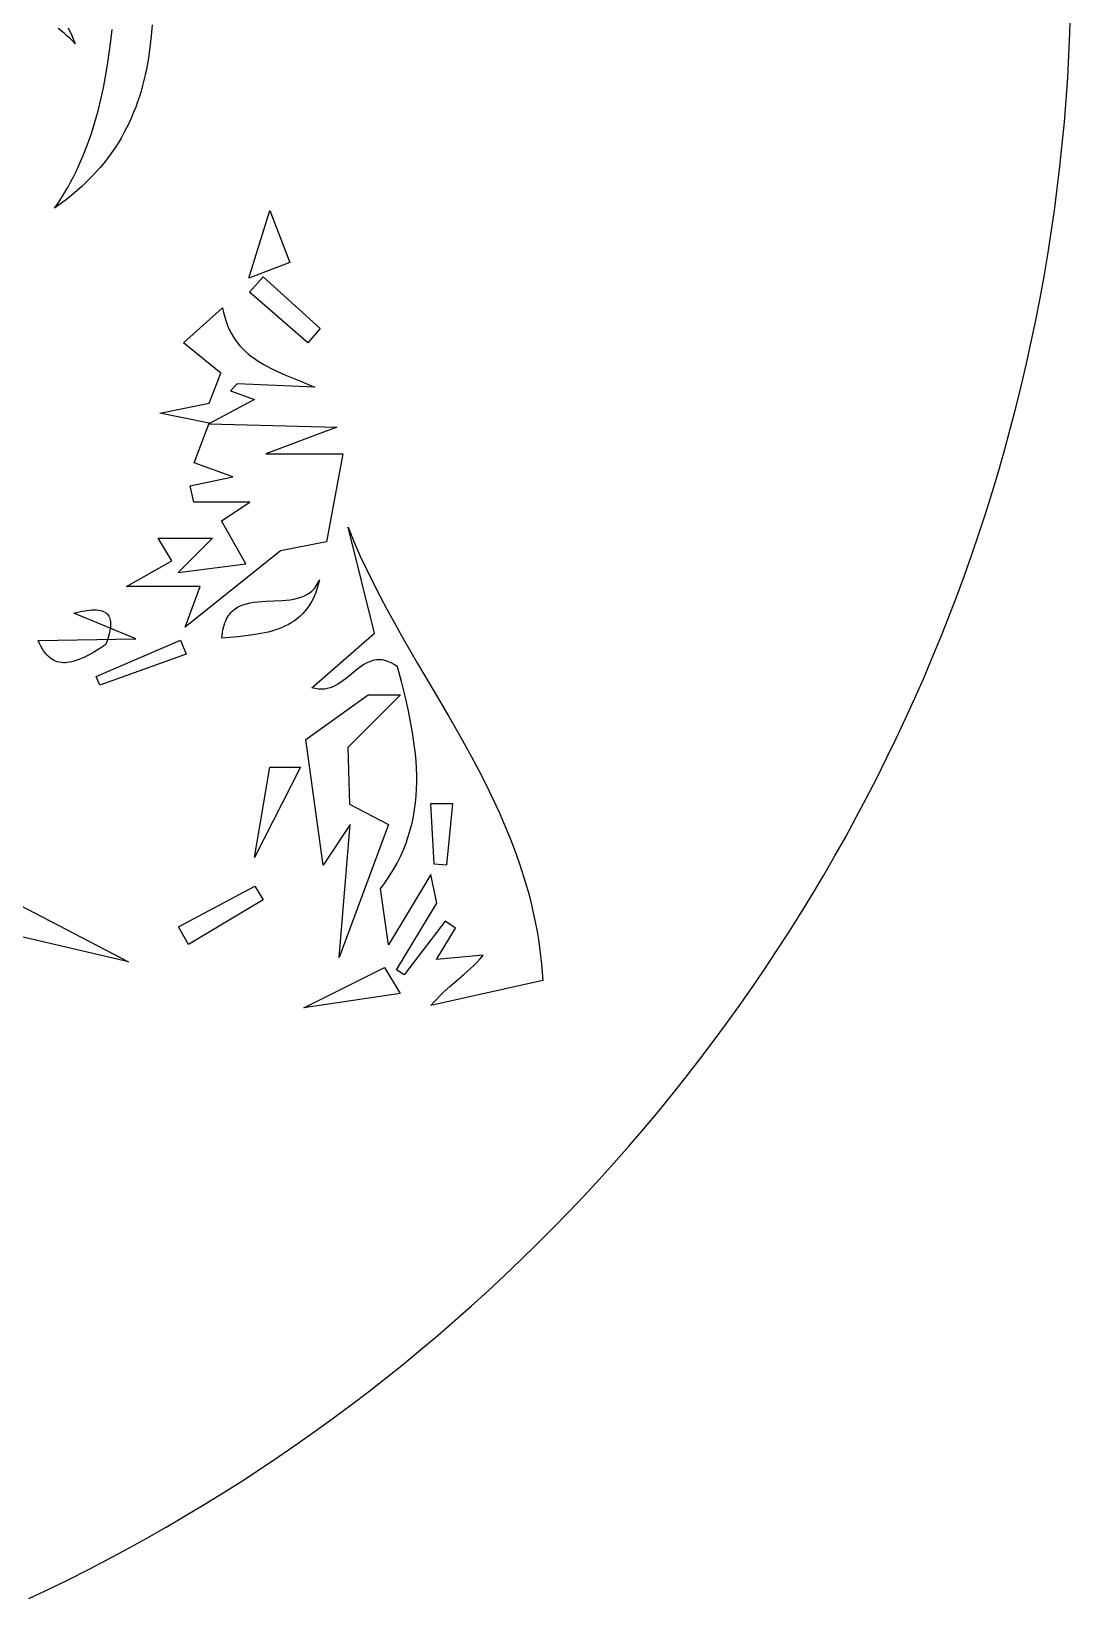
# Model space of a CAD drawing. Header units: metres. Extents: x -6.5 to 48.9, y 1.2 to 49.2.
# Drawn here: x 35.04 to 48.86, y 3.49 to 24.32 of the extents above; entities that cross this region are included whole.
import ezdxf

# ---------------------------------------------------------------- set-up
doc = ezdxf.new("R2010")
doc.units = ezdxf.units.M

msp = doc.modelspace()

# ---------------------------------------------------------------- linework, layer by layer
for points in [[(35.01217, 3.492335), (35.277355, 3.61853), (35.54102, 3.747945), (35.803135, 3.880569), (36.063669, 4.016388), (36.322591, 4.15539), (36.579871, 4.297562), (36.835477, 4.442891), (37.089379, 4.591365), (37.341546, 4.742972), (37.591948, 4.897698), (37.840553, 5.055531), (38.087331, 5.216459), (38.332252, 5.380468), (38.575284, 5.547546), (38.816396, 5.717681), (39.055559, 5.89086), (39.29274, 6.06707), (39.52791, 6.246299), (39.761038, 6.428533), (39.992092, 6.613761), (40.221043, 6.80197), (40.447859, 6.993147), (40.67251, 7.187279), (40.894964, 7.384354), (41.115192, 7.58436), (41.333162, 7.787283), (41.548844, 7.993111), (41.762207, 8.201831), (41.762207, 8.201831), (41.97383, 8.414051), (42.182524, 8.628604), (42.388277, 8.845456), (42.591074, 9.064579), (42.790904, 9.28594), (42.987752, 9.50951), (43.181608, 9.735256), (43.372456, 9.963149), (43.560285, 10.193156), (43.745082, 10.425249), (43.926834, 10.659394), (44.105527, 10.895562), (44.281149, 11.133722), (44.453687, 11.373842), (44.623128, 11.615892), (44.78946, 11.859841), (44.952668, 12.105658), (45.112741, 12.353312), (45.269665, 12.602772), (45.423427, 12.854007), (45.574016, 13.106986), (45.721416, 13.361679), (45.865617, 13.618055), (46.006604, 13.876082), (46.144365, 14.13573), (46.278887, 14.396967), (46.410158, 14.659763), (46.538163, 14.924088), (46.662891, 15.189909), (46.784327, 15.457196), (46.902461, 15.725919), (47.017277, 15.996046), (47.128765, 16.267546), (47.23691, 16.540389), (47.3417, 16.814543), (47.443121, 17.089978), (47.541162, 17.366663), (47.635808, 17.644567), (47.727048, 17.923658), (47.814867, 18.203907), (47.899254, 18.485281), (47.980195, 18.767751), (48.057678, 19.051285), (48.131689, 19.335853), (48.202216, 19.621423), (48.269246, 19.907964), (48.332765, 20.195447), (48.392761, 20.483839), (48.449221, 20.773109), (48.502132, 21.063228), (48.551481, 21.354164), (48.597255, 21.645886), (48.639442, 21.938363), (48.678028, 22.231564), (48.713, 22.525459), (48.744346, 22.820016), (48.772053, 23.115205), (48.796107, 23.410994), (48.816496, 23.707353), (48.833207, 24.004251), (48.846227, 24.301657), (48.855543, 24.59954)], [(36.64851, 24.408746), (36.636208, 24.258901), (36.619715, 24.110022), (36.598499, 23.962245), (36.572031, 23.815704), (36.556662, 23.74294), (36.539781, 23.670536), (36.521321, 23.598508), (36.501216, 23.526875), (36.479401, 23.455652), (36.455808, 23.384856), (36.430372, 23.314506), (36.403025, 23.244617), (36.373703, 23.175206), (36.342337, 23.10629), (36.308863, 23.037887), (36.273214, 22.970013), (36.235323, 22.902685), (36.195125, 22.83592), (36.152552, 22.769735), (36.107539, 22.704146), (36.060019, 22.639172), (36.009926, 22.574828), (35.957194, 22.511132), (35.901756, 22.4481), (35.843546, 22.38575), (35.782498, 22.324098), (35.718545, 22.263161), (35.651621, 22.202957), (35.58166, 22.143502), (35.508595, 22.084812), (35.43236, 22.026906), (35.35289, 21.9698), (35.35289, 21.9698), (35.399028, 22.037685), (35.443254, 22.106104), (35.485615, 22.175044), (35.52616, 22.244493), (35.564937, 22.314439), (35.601993, 22.384868), (35.637377, 22.455769), (35.671138, 22.527128), (35.703323, 22.598934), (35.733979, 22.671174), (35.790902, 22.816905), (35.842291, 22.964222), (35.888531, 23.113026), (35.930007, 23.263216), (35.967103, 23.414692), (36.000205, 23.567355), (36.029697, 23.721104), (36.055963, 23.875841), (36.07939, 24.031464), (36.100361, 24.187875), (36.119261, 24.344974)], [(35.624215, 24.155494), (35.624215, 24.155494), (35.589389, 24.192508), (35.553425, 24.228005), (35.516401, 24.262087), (35.47839, 24.294855), (35.399717, 24.356853)], [(35.531865, 24.366154), (35.579977, 24.263408), (35.624215, 24.155494)], [(38.212643, 21.938338), (38.47824, 21.247787), (37.932756, 21.04088), (38.212643, 21.938338)], [(38.122502, 21.055939), (38.882538, 20.36958), (38.716839, 20.181878), (37.944689, 20.855928), (38.122502, 21.055939)], [(37.584817, 20.645662), (37.584817, 20.645662), (37.597529, 20.582393), (37.612792, 20.522315), (37.630519, 20.465304), (37.650618, 20.411236), (37.673001, 20.359988), (37.697577, 20.311436), (37.724258, 20.265457), (37.752952, 20.221927), (37.783571, 20.180722), (37.816025, 20.141719), (37.850225, 20.104795), (37.88608, 20.069824), (37.923501, 20.036685), (37.962398, 20.005254), (38.002682, 19.975406), (38.044263, 19.947019), (38.087051, 19.919968), (38.130957, 19.89413), (38.221762, 19.8456), (38.315962, 19.800439), (38.412839, 19.757658), (38.611755, 19.675284), (38.712359, 19.633712), (38.81277, 19.590566), (37.780905, 19.635859), (37.689986, 19.544941), (38.010592, 19.429523), (37.400761, 19.10428), (39.104337, 19.061332), (38.161707, 18.706139), (39.182894, 18.706139), (38.964266, 17.535836), (38.353598, 17.4189), (37.087607, 16.403599), (37.285875, 16.943711), (36.30857, 16.943711), (36.908393, 17.284519), (36.728348, 17.584594), (37.449341, 17.584594), (36.993689, 17.128942), (37.895532, 17.244071), (37.571003, 17.815241), (37.946025, 18.065256), (37.202143, 18.065256), (37.156254, 18.279404), (37.719245, 18.400045), (37.20656, 18.584612), (37.406337, 19.111296), (36.751653, 19.244658), (37.408205, 19.3784), (37.560368, 19.779557), (37.067587, 20.181827), (37.584817, 20.645662)], [(39.253476, 17.729177), (39.253476, 17.729177), (39.329957, 17.541632), (39.411133, 17.356144), (39.496564, 17.172504), (39.585808, 16.990501), (39.678423, 16.809925), (39.773968, 16.630566), (39.872001, 16.452213), (39.972081, 16.274656), (40.176615, 15.92109), (40.384037, 15.568187), (40.590815, 15.214264), (40.692859, 15.036394), (40.793417, 14.857639), (40.892049, 14.677787), (40.988311, 14.49663), (41.081763, 14.313956), (41.171963, 14.129556), (41.25847, 13.943218), (41.340843, 13.754734), (41.418639, 13.563892), (41.491417, 13.370483), (41.525786, 13.27275), (41.558735, 13.174296), (41.590209, 13.075095), (41.620153, 12.975121), (41.64851, 12.874347), (41.675228, 12.772748), (41.700249, 12.670296), (41.723518, 12.566966), (41.744982, 12.462731), (41.764584, 12.357565), (41.782269, 12.251442), (41.797982, 12.144336), (41.811668, 12.036219), (41.823271, 11.927067), (41.832737, 11.816852), (41.840011, 11.705549), (40.353851, 11.37415), (40.353851, 11.37415), (40.394051, 11.42066), (40.435437, 11.46523), (40.477849, 11.508141), (40.521128, 11.549676), (40.609646, 11.629741), (40.699719, 11.70768), (40.79007, 11.785747), (40.879424, 11.866196), (40.923329, 11.908018), (40.966506, 11.95128), (41.008797, 11.996266), (41.050042, 12.043255), (40.428591, 11.98691), (40.681158, 12.401842), (40.54209, 12.493914), (39.99636, 11.780267), (39.894619, 11.849498), (40.432109, 12.735766), (40.354484, 13.116837), (39.788181, 12.18306), (39.684693, 12.925463), (39.684693, 12.925463), (39.747369, 13.010325), (39.805019, 13.095718), (39.857788, 13.181636), (39.905819, 13.268072), (39.949256, 13.355022), (39.988243, 13.442479), (40.022923, 13.530438), (40.05344, 13.618893), (40.079938, 13.707838), (40.102561, 13.797267), (40.121451, 13.887175), (40.136753, 13.977555), (40.148611, 14.068402), (40.157168, 14.159711), (40.162568, 14.251474), (40.164954, 14.343688), (40.16447, 14.436345), (40.161261, 14.52944), (40.155468, 14.622967), (40.147238, 14.716921), (40.136712, 14.811295), (40.124034, 14.906084), (40.109349, 15.001282), (40.0928, 15.096883), (40.07453, 15.192882), (40.054684, 15.289272), (40.010837, 15.483205), (39.962407, 15.678635), (39.910543, 15.875515), (39.910543, 15.875515), (39.866016, 15.905987), (39.823178, 15.930074), (39.781918, 15.948162), (39.742124, 15.960636), (39.703687, 15.967883), (39.666494, 15.970288), (39.630435, 15.968238), (39.595399, 15.962118), (39.561275, 15.952315), (39.527952, 15.939213), (39.495319, 15.9232), (39.463266, 15.90466), (39.43168, 15.883981), (39.400451, 15.861548), (39.33862, 15.812962), (39.276885, 15.761991), (39.214359, 15.711721), (39.182521, 15.687815), (39.150153, 15.665241), (39.117143, 15.644387), (39.08338, 15.625638), (39.048753, 15.60938), (39.013151, 15.595999), (38.976463, 15.58588), (38.938579, 15.579411), (38.899386, 15.576976), (38.858775, 15.578962), (38.816634, 15.585754), (38.772853, 15.597739), (39.605095, 16.324451), (39.253476, 17.729177)], [(38.871741, 17.032729), (38.871741, 17.032729), (38.85636, 16.968215), (38.838512, 16.907649), (38.818282, 16.850894), (38.795754, 16.797816), (38.771014, 16.748278), (38.744145, 16.702146), (38.715232, 16.659284), (38.68436, 16.619556), (38.651614, 16.582827), (38.617077, 16.548962), (38.580836, 16.517826), (38.542975, 16.489281), (38.503577, 16.463195), (38.462729, 16.43943), (38.420513, 16.417851), (38.377016, 16.398323), (38.332322, 16.380711), (38.286516, 16.364879), (38.239681, 16.350692), (38.191903, 16.338014), (38.093856, 16.316643), (37.993052, 16.299684), (37.890168, 16.286053), (37.785882, 16.274666), (37.575809, 16.254291), (37.575809, 16.254291), (37.579106, 16.293577), (37.583764, 16.330686), (37.589744, 16.36568), (37.597004, 16.398624), (37.605507, 16.429582), (37.615211, 16.458617), (37.626077, 16.485792), (37.638065, 16.511172), (37.651136, 16.53482), (37.665249, 16.556801), (37.680365, 16.577177), (37.696444, 16.596012), (37.713446, 16.61337), (37.731331, 16.629316), (37.750059, 16.643911), (37.769591, 16.657221), (37.810907, 16.680239), (37.85496, 16.698878), (37.90143, 16.713648), (37.95, 16.725058), (38.000351, 16.733619), (38.052165, 16.739841), (38.105122, 16.744232), (38.158905, 16.747302), (38.267672, 16.75152), (38.375918, 16.756572), (38.429049, 16.760685), (38.481095, 16.766535), (38.531735, 16.774632), (38.580653, 16.785487), (38.627529, 16.799608), (38.672046, 16.817505), (38.713883, 16.839687), (38.733698, 16.852545), (38.752723, 16.866666), (38.77092, 16.882113), (38.788248, 16.89895), (38.804667, 16.91724), (38.820138, 16.937048), (38.83462, 16.958437), (38.848075, 16.981471), (38.860462, 17.006214), (38.871741, 17.032729)], [(35.131934, 16.224979), (36.430091, 16.249421), (35.60611, 16.589288), (35.60611, 16.589288), (35.697887, 16.611092), (35.778917, 16.625186), (35.81554, 16.629429), (35.849641, 16.631851), (35.881276, 16.632486), (35.910499, 16.631371), (35.937367, 16.62854), (35.961934, 16.624028), (35.984255, 16.617872), (36.004385, 16.610107), (36.02238, 16.600768), (36.038295, 16.58989), (36.052184, 16.577508), (36.064104, 16.563659), (36.074108, 16.548378), (36.082253, 16.531699), (36.088594, 16.513659), (36.093184, 16.494292), (36.096081, 16.473635), (36.097339, 16.451722), (36.095157, 16.40427), (36.08708, 16.352222), (36.07355, 16.295858), (36.055007, 16.235464), (36.031893, 16.171321), (36.031893, 16.171321), (35.955019, 16.120251), (35.880968, 16.074153), (35.809725, 16.033517), (35.741274, 15.998832), (35.6756, 15.970587), (35.612686, 15.949273), (35.58226, 15.941368), (35.552517, 15.935378), (35.523457, 15.931366), (35.495078, 15.929393), (35.467377, 15.929519), (35.440352, 15.931806), (35.414002, 15.936315), (35.388324, 15.943107), (35.363317, 15.952244), (35.338978, 15.963786), (35.315306, 15.977795), (35.292299, 15.994332), (35.269955, 16.013459), (35.248271, 16.035235), (35.227246, 16.059723), (35.206878, 16.086984), (35.187164, 16.117079), (35.168104, 16.150069), (35.149694, 16.186015), (35.131934, 16.224979)], [(37.100159, 16.043869), (35.953496, 15.63337), (35.90609, 15.748503), (37.027255, 16.23005), (37.100159, 16.043869)], [(39.948784, 15.501725), (39.25098, 14.803922), (39.271353, 14.050135), (39.787971, 13.78026), (39.133248, 12.010919), (39.281747, 13.780177), (38.922444, 13.241222), (38.690954, 14.908458), (39.521528, 15.501725), (39.948784, 15.501725)], [(38.618962, 14.540401), (38.007135, 13.342465), (38.211086, 14.540401), (38.618962, 14.540401)], [(40.348084, 14.055133), (40.393285, 13.256589), (40.564558, 13.245211), (40.64494, 14.054247), (40.348084, 14.055133)], [(36.336326, 11.956631), (34.533285, 12.377356), (34.63419, 12.54553), (33.379736, 13.231411), (33.379736, 13.65593), (34.571787, 12.871425), (36.336326, 11.956631)], [(38.122662, 12.776883), (37.132415, 12.184334), (36.999209, 12.419959), (38.013222, 12.962337), (38.122662, 12.776883)], [(39.735982, 11.877581), (39.943306, 11.532041), (38.663104, 11.343484), (39.735982, 11.877581)]]:
    msp.add_lwpolyline(points)

doc.saveas('drawing.dxf')
